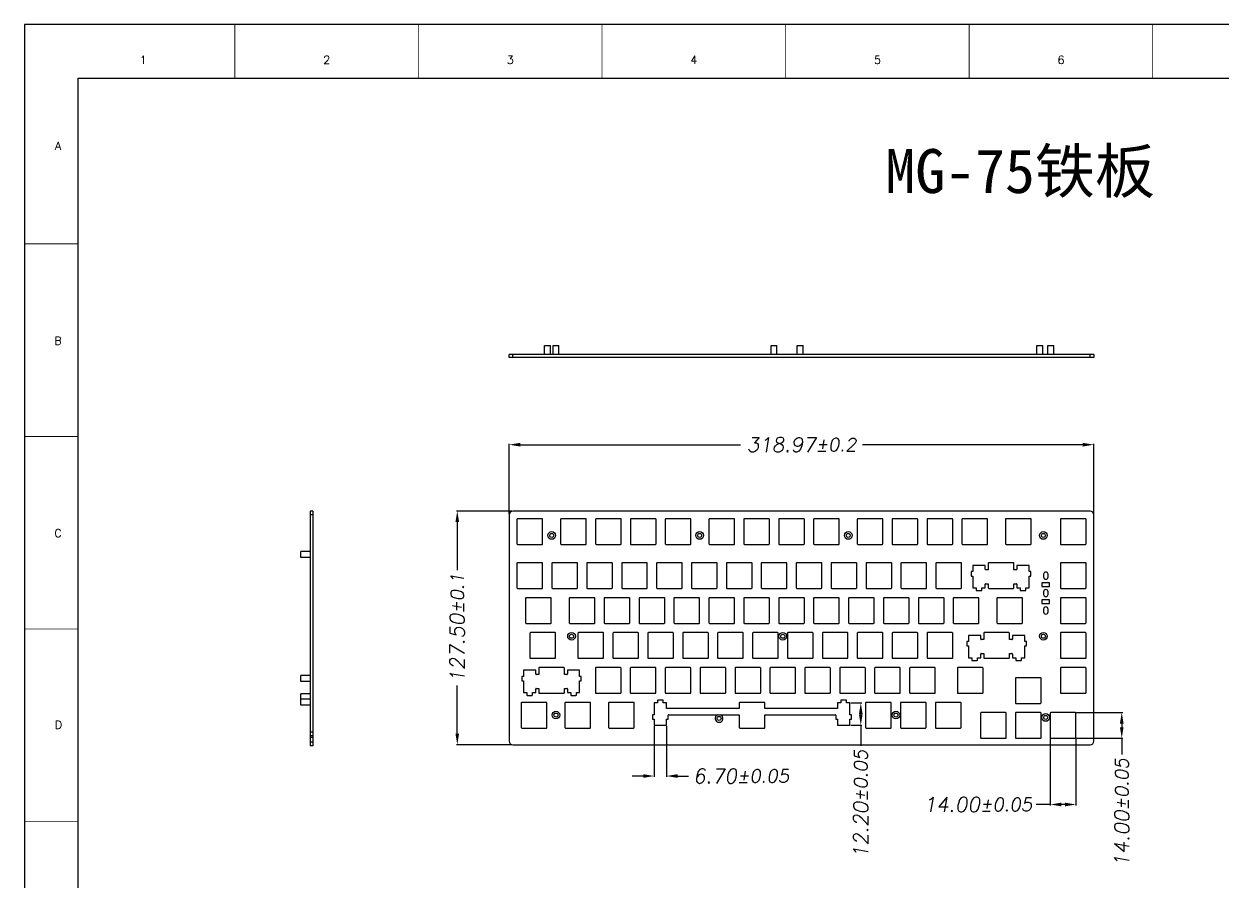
# Model space of a CAD drawing. Header units: millimetres. Extents: x 57 to 1289, y 41 to 911.
# Drawn here: x 57 to 712, y 442 to 911 of the extents above; entities that cross this region are included whole.
import ezdxf
from ezdxf.enums import TextEntityAlignment as Align

# ---------------------------------------------------------------- set-up
doc = ezdxf.new("R2010")
doc.units = ezdxf.units.MM
doc.header["$LTSCALE"] = 30.734
doc.header["$PDMODE"] = 3
doc.header["$PDSIZE"] = 8
doc.layers.get('0').update_dxf_attribs({"linetype": 'CONTINUOUS'})
doc.layers.get('Defpoints').update_dxf_attribs({"linetype": 'CONTINUOUS'})
for name, color, linetype in [('02', 1, 'CONTINUOUS'), ('02___PRT_ALL_AXES', 7, 'CONTINUOUS'), ('图层2', 5, 'CONTINUOUS')]:
    doc.layers.add(name, color=color, linetype=linetype)
doc.styles.add('POSITION', font='romanc.shx', dxfattribs={"height": 3})
doc.styles.get("Standard").update_dxf_attribs({"font": 'romans.shx', "oblique": 10})
doc.styles.add('样式 1', font='')
doc.styles.get('样式 1').set_extended_font_data('NSimSun')
doc.dimstyles.get("Standard").update_dxf_attribs({"dimtxt": 3.5, "dimasz": 3.5, "dimexe": 0.18, "dimexo": 0.0625, "dimgap": 0.09, "dimtad": 1, "dimdsep": 46, "dimtxsty": 'Standard', "dimcen": 0.09, "dimadec": 0, "dimazin": 0, "dimtol": 1, "dimtp": 0.01, "dimtm": 0.01, "dimtfac": 1, "dimtofl": 0, "dimtmove": 0, "dimatfit": 3, "dimfxl": 1, "dimtolj": 1, "dimarcsym": 0})

# ---------------------------------------------------------------- blocks, each defined once
blk = doc.blocks.new('10')
for p, q in [((-290.48, 882.14), (-290.48, 288.14)), ((550.52, 882.14), (-290.48, 882.14)), ((550.52, 882.14), (-290.48, 882.14)), ((-270.48, 308.14), (-270.48, 862.14)), ((-270.48, 862.14), (530.52, 862.14))]:
    blk.add_line(p, q)
at = {"const_width": 0.3}
for points in [[(-212.08, 862.14), (-212.08, 882.14)], [(-143.68, 862.14), (-143.68, 882.14)], [(-75.28, 862.14), (-75.28, 882.14)], [(-6.88, 862.14), (-6.88, 882.14)], [(61.52, 862.14), (61.52, 882.14)], [(129.92, 862.14), (129.92, 882.14)], [(-270.48, 800.39), (-290.48, 800.39)], [(-270.48, 728.64), (-290.48, 728.64)], [(-270.48, 656.89), (-290.48, 656.89)], [(-290.48, 585.14), (-270.48, 585.14)]]:
    blk.add_lwpolyline(points, dxfattribs=at)
at = {"style": 'POSITION'}
for s, p in [('1', (-246.27, 868.92)), ('2', (-177.85, 868.92)), ('3', (-109.45, 868.92)), ('4', (-41.05, 868.92)), ('5', (27.35, 868.92)), ('6', (95.75, 868.92)), ('A', (-277.93, 836.94)), ('B', (-277.93, 764.31)), ('C', (-277.93, 692.62)), ('D', (-277.79, 621.24))]:
    blk.add_text(s, height=3, dxfattribs=at).set_placement(p, align=Align.MIDDLE_CENTER)
blk = doc.blocks.new('*D4')
at = {"layer": 'Defpoints', "color": 0, "transparency": 16777216}
for p in [(640.52, 681.5), (321.55, 643.27), (640.52, 643.27)]:
    blk.add_point(p, dxfattribs=at)
at = {"layer": '图层2', "color": 0, "lineweight": -2, "transparency": 16777216}
for p, q in [((321.55, 643.77), (321.55, 682)), ((327.55, 681.5), (447.71, 681.5)), ((634.52, 681.5), (514.37, 681.5)), ((640.52, 643.77), (640.52, 682))]:
    blk.add_line(p, q, dxfattribs=at)
at = {"layer": '图层2', "color": 0, "transparency": 16777216}
for points in [[(327.55, 682.5), (327.55, 680.5), (321.55, 681.5)], [(634.52, 682.5), (634.52, 680.5), (640.52, 681.5)]]:
    blk.add_solid(points, dxfattribs=at)
at = {"layer": '图层2', "color": 0, "transparency": 16777216, "insert": (481.04, 681.5), "char_height": 8, "attachment_point": 5}
blk.add_mtext('\\A1;318.97{\\H7.200000;±0.2}', dxfattribs=at)
blk = doc.blocks.new('*D5')
at = {"layer": 'Defpoints', "color": 0, "transparency": 16777216}
for p in [(323.55, 645.27), (293.2, 517.77), (323.55, 517.77)]:
    blk.add_point(p, dxfattribs=at)
at = {"layer": '图层2', "color": 0, "lineweight": -2, "transparency": 16777216}
for p, q in [((323.05, 645.27), (292.7, 645.27)), ((293.2, 639.27), (293.2, 612.97)), ((293.2, 523.77), (293.2, 550.07)), ((323.05, 517.77), (292.7, 517.77))]:
    blk.add_line(p, q, dxfattribs=at)
at = {"layer": '图层2', "color": 0, "transparency": 16777216}
for points in [[(292.2, 639.27), (294.2, 639.27), (293.2, 645.27)], [(292.2, 523.77), (294.2, 523.77), (293.2, 517.77)]]:
    blk.add_solid(points, dxfattribs=at)
at = {"layer": '图层2', "color": 0, "transparency": 16777216, "insert": (293.2, 581.52), "char_height": 8, "attachment_point": 5, "rotation": 90}
blk.add_mtext('\\A1;127.50{\\H7.200000;±0.1}', dxfattribs=at)
blk = doc.blocks.new('*D7')
at = {"layer": 'Defpoints', "color": 0, "transparency": 16777216}
for p in [(400.7, 528.38), (407.4, 528.38), (407.4, 500.72)]:
    blk.add_point(p, dxfattribs=at)
at = {"layer": '图层2', "color": 0, "lineweight": -2, "transparency": 16777216}
for p, q in [((400.7, 527.88), (400.7, 500.22)), ((407.4, 527.88), (407.4, 500.22)), ((394.7, 500.72), (388.7, 500.72)), ((413.4, 500.72), (419.4, 500.72))]:
    blk.add_line(p, q, dxfattribs=at)
at = {"layer": '图层2', "color": 0, "transparency": 16777216}
for points in [[(394.7, 501.72), (394.7, 499.72), (400.7, 500.72)], [(413.4, 501.72), (413.4, 499.72), (407.4, 500.72)]]:
    blk.add_solid(points, dxfattribs=at)
at = {"layer": '图层2', "color": 0, "transparency": 16777216, "insert": (448.07, 500.72), "char_height": 8, "attachment_point": 5}
blk.add_mtext('\\A1;6.70{\\H7.200000;±0.05}', dxfattribs=at)
blk = doc.blocks.new('*D8')
at = {"layer": 'Defpoints', "color": 0, "transparency": 16777216}
for p in [(507.4, 540.58), (507.4, 528.38), (513.37, 528.38)]:
    blk.add_point(p, dxfattribs=at)
at = {"layer": '图层2', "color": 0, "lineweight": -2, "transparency": 16777216}
for p, q in [((507.9, 540.58), (513.87, 540.58)), ((513.37, 534.58), (513.37, 534.38)), ((507.9, 528.38), (513.87, 528.38)), ((513.37, 528.38), (513.37, 517.16))]:
    blk.add_line(p, q, dxfattribs=at)
at = {"layer": '图层2', "color": 0, "transparency": 16777216}
for points in [[(512.37, 534.58), (514.37, 534.58), (513.37, 540.58)], [(512.37, 534.38), (514.37, 534.38), (513.37, 528.38)]]:
    blk.add_solid(points, dxfattribs=at)
at = {"layer": '图层2', "color": 0, "transparency": 16777216, "insert": (513.37, 485.41), "char_height": 8, "attachment_point": 5, "rotation": 90}
blk.add_mtext('\\A1;12.20{\\H7.200000;±0.05}', dxfattribs=at)
blk = doc.blocks.new('*D9')
at = {"layer": 'Defpoints', "color": 0, "transparency": 16777216}
for p in [(616.81, 521.56), (630.81, 521.56), (630.81, 485.18)]:
    blk.add_point(p, dxfattribs=at)
at = {"layer": '图层2', "color": 0, "lineweight": -2, "transparency": 16777216}
for p, q in [((616.81, 521.06), (616.81, 484.68)), ((630.81, 521.06), (630.81, 484.68)), ((616.81, 485.18), (609.01, 485.18)), ((624.81, 485.18), (622.81, 485.18))]:
    blk.add_line(p, q, dxfattribs=at)
at = {"layer": '图层2', "color": 0, "transparency": 16777216}
for points in [[(622.81, 486.18), (622.81, 484.18), (616.81, 485.18)], [(624.81, 486.18), (624.81, 484.18), (630.81, 485.18)]]:
    blk.add_solid(points, dxfattribs=at)
at = {"layer": '图层2', "color": 0, "transparency": 16777216, "insert": (577.26, 485.18), "char_height": 8, "attachment_point": 5}
blk.add_mtext('\\A1;14.00{\\H7.200000;±0.05}', dxfattribs=at)
blk = doc.blocks.new('*D10')
at = {"layer": 'Defpoints', "color": 0, "transparency": 16777216}
for p in [(630.56, 535.31), (630.56, 521.31), (655.79, 521.31)]:
    blk.add_point(p, dxfattribs=at)
at = {"layer": '图层2', "color": 0, "lineweight": -2, "transparency": 16777216}
for p, q in [((631.06, 535.31), (656.29, 535.31)), ((655.79, 529.31), (655.79, 527.31)), ((631.06, 521.31), (656.29, 521.31)), ((655.79, 521.31), (655.79, 512.5))]:
    blk.add_line(p, q, dxfattribs=at)
at = {"layer": '图层2', "color": 0, "transparency": 16777216}
for points in [[(654.79, 529.31), (656.79, 529.31), (655.79, 535.31)], [(654.79, 527.31), (656.79, 527.31), (655.79, 521.31)]]:
    blk.add_solid(points, dxfattribs=at)
at = {"layer": '图层2', "color": 0, "transparency": 16777216, "insert": (655.79, 480.75), "char_height": 8, "attachment_point": 5, "rotation": 90}
blk.add_mtext('\\A1;14.00{\\H7.200000;±0.05}', dxfattribs=at)

msp = doc.modelspace()

# ---------------------------------------------------------------- linework, layer by layer
at = {"color": 7, "linetype": 'Continuous'}
for p, q in [((321.555, 729.121), (321.555, 730.621)), ((640.523, 730.621), (321.555, 730.621)), ((640.523, 729.121), (321.555, 729.121)), ((323.555, 729.121), (323.555, 730.621)), ((638.523, 729.121), (638.523, 730.621)), ((640.523, 730.621), (640.523, 729.121)), ((212.846, 645.267), (212.846, 517.107)), ((214.346, 645.267), (212.846, 645.267)), ((214.346, 643.267), (212.846, 643.267)), ((214.346, 645.267), (214.346, 517.107)), ((321.555, 643.267), (321.555, 519.767)), ((638.523, 645.267), (323.555, 645.267)), ((640.523, 519.767), (640.523, 643.267)), ((325.755, 640.767), (325.755, 627.367)), ((339.455, 641.067), (326.055, 641.067)), ((339.755, 627.367), (339.755, 640.767)), ((349.58, 640.767), (349.58, 627.367)), ((363.28, 641.067), (349.88, 641.067)), ((363.58, 627.367), (363.58, 640.767)), ((368.63, 640.767), (368.63, 627.367)), ((382.33, 641.067), (368.93, 641.067)), ((382.63, 627.367), (382.63, 640.767)), ((387.68, 640.767), (387.68, 627.367)), ((401.38, 641.067), (387.98, 641.067)), ((401.68, 627.367), (401.68, 640.767)), ((406.73, 640.767), (406.73, 627.367)), ((420.43, 641.067), (407.03, 641.067)), ((420.73, 627.367), (420.73, 640.767)), ((430.505, 640.767), (430.505, 627.367)), ((444.205, 641.067), (430.805, 641.067)), ((444.505, 627.367), (444.505, 640.767)), ((449.555, 640.767), (449.555, 627.367)), ((463.255, 641.067), (449.855, 641.067)), ((463.555, 627.367), (463.555, 640.767)), ((468.605, 640.767), (468.605, 627.367)), ((482.305, 641.067), (468.905, 641.067)), ((482.605, 627.367), (482.605, 640.767)), ((487.655, 640.767), (487.655, 627.367)), ((501.355, 641.067), (487.955, 641.067)), ((501.655, 627.367), (501.655, 640.767)), ((511.43, 640.767), (511.43, 627.367)), ((525.13, 641.067), (511.73, 641.067)), ((525.43, 627.367), (525.43, 640.767)), ((530.48, 640.767), (530.48, 627.367)), ((544.18, 641.067), (530.78, 641.067)), ((544.48, 627.367), (544.48, 640.767)), ((549.53, 640.767), (549.53, 627.367)), ((563.23, 641.067), (549.83, 641.067)), ((563.53, 627.367), (563.53, 640.767)), ((568.58, 640.767), (568.58, 627.367)), ((582.28, 641.067), (568.88, 641.067)), ((582.58, 627.367), (582.58, 640.767)), ((592.355, 640.767), (592.355, 627.367)), ((606.055, 641.067), (592.655, 641.067)), ((606.355, 627.367), (606.355, 640.767)), ((622.323, 640.767), (622.323, 627.367)), ((636.023, 641.067), (622.623, 641.067)), ((636.323, 627.367), (636.323, 640.767)), ((326.055, 627.067), (339.455, 627.067)), ((349.88, 627.067), (363.28, 627.067)), ((368.93, 627.067), (382.33, 627.067)), ((387.98, 627.067), (401.38, 627.067)), ((407.03, 627.067), (420.43, 627.067)), ((430.805, 627.067), (444.205, 627.067)), ((449.855, 627.067), (463.255, 627.067)), ((468.905, 627.067), (482.305, 627.067)), ((487.955, 627.067), (501.355, 627.067)), ((511.73, 627.067), (525.13, 627.067)), ((530.78, 627.067), (544.18, 627.067)), ((549.83, 627.067), (563.23, 627.067)), ((568.88, 627.067), (582.28, 627.067)), ((592.655, 627.067), (606.055, 627.067)), ((622.623, 627.067), (636.023, 627.067)), ((325.755, 616.767), (325.755, 603.367)), ((339.455, 617.067), (326.055, 617.067)), ((339.755, 603.367), (339.755, 616.767)), ((344.805, 616.767), (344.805, 603.367)), ((358.505, 617.067), (345.105, 617.067)), ((358.805, 603.367), (358.805, 616.767)), ((363.855, 616.767), (363.855, 603.367)), ((377.555, 617.067), (364.155, 617.067)), ((377.855, 603.367), (377.855, 616.767)), ((382.905, 616.767), (382.905, 603.367)), ((396.605, 617.067), (383.205, 617.067)), ((396.905, 603.367), (396.905, 616.767)), ((401.955, 616.767), (401.955, 603.367)), ((415.655, 617.067), (402.255, 617.067)), ((415.955, 603.367), (415.955, 616.767)), ((421.005, 616.767), (421.005, 603.367)), ((434.705, 617.067), (421.305, 617.067)), ((435.005, 603.367), (435.005, 616.767)), ((440.055, 616.767), (440.055, 603.367)), ((453.755, 617.067), (440.355, 617.067)), ((454.055, 603.367), (454.055, 616.767)), ((459.105, 616.767), (459.105, 603.367)), ((472.805, 617.067), (459.405, 617.067)), ((473.105, 603.367), (473.105, 616.767)), ((478.155, 616.767), (478.155, 603.367)), ((491.855, 617.067), (478.455, 617.067)), ((492.155, 603.367), (492.155, 616.767)), ((497.205, 616.767), (497.205, 603.367)), ((510.905, 617.067), (497.505, 617.067)), ((511.205, 603.367), (511.205, 616.767)), ((516.255, 616.767), (516.255, 603.367)), ((529.955, 617.067), (516.555, 617.067)), ((530.255, 603.367), (530.255, 616.767)), ((535.305, 616.767), (535.305, 603.367)), ((549.005, 617.067), (535.605, 617.067)), ((549.305, 603.367), (549.305, 616.767)), ((554.355, 616.767), (554.355, 603.367)), ((568.055, 617.067), (554.655, 617.067)), ((568.355, 603.367), (568.355, 616.767)), ((581.265, 615.557), (574.565, 615.557)), ((574.565, 615.557), (574.565, 612.237)), ((581.265, 613.547), (581.265, 615.557)), ((582.915, 616.767), (582.915, 613.247)), ((596.615, 617.067), (583.215, 617.067)), ((596.915, 613.247), (596.915, 616.767)), ((605.265, 615.557), (598.565, 615.557)), ((598.565, 615.557), (598.565, 613.547)), ((605.265, 612.237), (605.265, 615.557)), ((622.323, 616.767), (622.323, 603.367)), ((636.023, 617.067), (622.623, 617.067)), ((636.323, 603.367), (636.323, 616.767)), ((574.565, 612.237), (573.665, 612.237)), ((573.665, 612.237), (573.665, 609.817)), ((573.665, 609.817), (574.565, 609.817)), ((574.565, 609.817), (574.565, 603.357)), ((582.915, 613.247), (581.565, 613.247)), ((598.265, 613.247), (596.915, 613.247)), ((606.165, 612.237), (605.265, 612.237)), ((605.265, 609.817), (606.165, 609.817)), ((605.265, 603.357), (605.265, 609.817)), ((606.165, 609.817), (606.165, 612.237)), ((613.089, 610.767), (613.089, 609.367)), ((615.589, 609.367), (615.589, 610.767)), ((326.055, 603.067), (339.455, 603.067)), ((345.105, 603.067), (358.505, 603.067)), ((364.155, 603.067), (377.555, 603.067)), ((383.205, 603.067), (396.605, 603.067)), ((402.255, 603.067), (415.655, 603.067)), ((421.305, 603.067), (434.705, 603.067)), ((440.355, 603.067), (453.755, 603.067)), ((459.405, 603.067), (472.805, 603.067)), ((478.455, 603.067), (491.855, 603.067)), ((497.505, 603.067), (510.905, 603.067)), ((516.555, 603.067), (529.955, 603.067)), ((535.605, 603.067), (549.005, 603.067)), ((554.655, 603.067), (568.055, 603.067)), ((574.565, 603.357), (576.365, 603.357)), ((576.365, 603.357), (576.365, 602.057)), ((579.465, 603.357), (581.265, 603.357)), ((579.465, 602.057), (579.465, 603.357)), ((581.265, 603.357), (581.265, 605.367)), ((581.565, 605.667), (582.915, 605.667)), ((582.915, 605.667), (582.915, 603.367)), ((583.215, 603.067), (596.615, 603.067)), ((596.915, 605.667), (598.265, 605.667)), ((596.915, 603.367), (596.915, 605.667)), ((598.565, 605.367), (598.565, 603.357)), ((598.565, 603.357), (600.365, 603.357)), ((600.365, 603.357), (600.365, 602.057)), ((603.465, 603.357), (605.265, 603.357)), ((603.465, 602.057), (603.465, 603.357)), ((616.439, 606.197), (612.239, 606.197)), ((612.239, 606.197), (612.239, 604.197)), ((612.239, 604.197), (616.439, 604.197)), ((616.439, 604.197), (616.439, 606.197)), ((622.623, 603.067), (636.023, 603.067)), ((330.505, 597.717), (330.505, 584.317)), ((344.205, 598.017), (330.805, 598.017)), ((344.505, 584.317), (344.505, 597.717)), ((354.305, 597.717), (354.305, 584.317)), ((368.005, 598.017), (354.605, 598.017)), ((368.305, 584.317), (368.305, 597.717)), ((373.355, 597.717), (373.355, 584.317)), ((387.055, 598.017), (373.655, 598.017)), ((387.355, 584.317), (387.355, 597.717)), ((392.405, 597.717), (392.405, 584.317)), ((406.105, 598.017), (392.705, 598.017)), ((406.405, 584.317), (406.405, 597.717)), ((411.455, 597.717), (411.455, 584.317)), ((425.155, 598.017), (411.755, 598.017)), ((425.455, 584.317), (425.455, 597.717)), ((430.505, 597.717), (430.505, 584.317)), ((444.205, 598.017), (430.805, 598.017)), ((444.505, 584.317), (444.505, 597.717)), ((449.555, 597.717), (449.555, 584.317)), ((463.255, 598.017), (449.855, 598.017)), ((463.555, 584.317), (463.555, 597.717)), ((468.605, 597.717), (468.605, 584.317)), ((482.305, 598.017), (468.905, 598.017)), ((482.605, 584.317), (482.605, 597.717)), ((487.655, 597.717), (487.655, 584.317)), ((501.355, 598.017), (487.955, 598.017)), ((501.655, 584.317), (501.655, 597.717)), ((506.705, 597.717), (506.705, 584.317)), ((520.405, 598.017), (507.005, 598.017)), ((520.705, 584.317), (520.705, 597.717)), ((525.755, 597.717), (525.755, 584.317)), ((539.455, 598.017), (526.055, 598.017)), ((539.755, 584.317), (539.755, 597.717)), ((544.805, 597.717), (544.805, 584.317)), ((558.505, 598.017), (545.105, 598.017)), ((558.805, 584.317), (558.805, 597.717)), ((563.855, 597.717), (563.855, 584.317)), ((577.555, 598.017), (564.155, 598.017)), ((576.565, 601.857), (579.265, 601.857)), ((577.855, 584.317), (577.855, 597.717)), ((587.655, 597.717), (587.655, 584.317)), ((601.355, 598.017), (587.955, 598.017)), ((600.565, 601.857), (603.265, 601.857)), ((601.655, 584.317), (601.655, 597.717)), ((616.439, 596.797), (612.239, 596.797)), ((612.239, 596.797), (612.239, 594.797)), ((613.089, 601.237), (613.089, 599.837)), ((615.589, 599.837), (615.589, 601.237)), ((616.439, 594.797), (616.439, 596.797)), ((622.323, 597.717), (622.323, 584.317)), ((636.023, 598.017), (622.623, 598.017)), ((636.323, 584.317), (636.323, 597.717)), ((612.239, 594.797), (616.439, 594.797)), ((613.089, 591.707), (613.089, 590.307)), ((615.589, 590.307), (615.589, 591.707)), ((330.805, 584.017), (344.205, 584.017)), ((354.605, 584.017), (368.005, 584.017)), ((373.655, 584.017), (387.055, 584.017)), ((392.705, 584.017), (406.105, 584.017)), ((411.755, 584.017), (425.155, 584.017)), ((430.805, 584.017), (444.205, 584.017)), ((449.855, 584.017), (463.255, 584.017)), ((468.905, 584.017), (482.305, 584.017)), ((487.955, 584.017), (501.355, 584.017)), ((507.005, 584.017), (520.405, 584.017)), ((526.055, 584.017), (539.455, 584.017)), ((545.105, 584.017), (558.505, 584.017)), ((564.155, 584.017), (577.555, 584.017)), ((587.955, 584.017), (601.355, 584.017)), ((622.623, 584.017), (636.023, 584.017)), ((332.88, 578.667), (332.88, 565.267)), ((346.58, 578.967), (333.18, 578.967)), ((346.88, 565.267), (346.88, 578.667)), ((359.055, 578.667), (359.055, 565.267)), ((372.755, 578.967), (359.355, 578.967)), ((373.055, 565.267), (373.055, 578.667)), ((378.105, 578.667), (378.105, 565.267)), ((391.805, 578.967), (378.405, 578.967)), ((392.105, 565.267), (392.105, 578.667)), ((397.155, 578.667), (397.155, 565.267)), ((410.855, 578.967), (397.455, 578.967)), ((411.155, 565.267), (411.155, 578.667)), ((416.205, 578.667), (416.205, 565.267)), ((429.905, 578.967), (416.505, 578.967)), ((430.205, 565.267), (430.205, 578.667)), ((435.255, 578.667), (435.255, 565.267)), ((448.955, 578.967), (435.555, 578.967)), ((449.255, 565.267), (449.255, 578.667)), ((454.305, 578.667), (454.305, 565.267)), ((468.005, 578.967), (454.605, 578.967)), ((468.305, 565.267), (468.305, 578.667)), ((473.355, 578.667), (473.355, 565.267)), ((487.055, 578.967), (473.655, 578.967)), ((487.355, 565.267), (487.355, 578.667)), ((492.405, 578.667), (492.405, 565.267)), ((506.105, 578.967), (492.705, 578.967)), ((506.405, 565.267), (506.405, 578.667)), ((511.455, 578.667), (511.455, 565.267)), ((525.155, 578.967), (511.755, 578.967)), ((525.455, 565.267), (525.455, 578.667)), ((530.505, 578.667), (530.505, 565.267)), ((544.205, 578.967), (530.805, 578.967)), ((544.505, 565.267), (544.505, 578.667)), ((549.555, 578.667), (549.555, 565.267)), ((563.255, 578.967), (549.855, 578.967)), ((563.555, 565.267), (563.555, 578.667)), ((578.83, 577.457), (572.13, 577.457)), ((572.13, 577.457), (572.13, 574.137)), ((578.83, 575.447), (578.83, 577.457)), ((580.48, 578.667), (580.48, 575.147)), ((594.18, 578.967), (580.78, 578.967)), ((594.48, 575.147), (594.48, 578.667)), ((602.83, 577.457), (596.13, 577.457)), ((596.13, 577.457), (596.13, 575.447)), ((602.83, 574.137), (602.83, 577.457)), ((622.323, 578.667), (622.323, 565.267)), ((636.023, 578.967), (622.623, 578.967)), ((636.323, 565.267), (636.323, 578.667)), ((572.13, 574.137), (571.23, 574.137)), ((571.23, 574.137), (571.23, 571.717)), ((571.23, 571.717), (572.13, 571.717)), ((572.13, 571.717), (572.13, 565.257)), ((580.48, 575.147), (579.13, 575.147)), ((595.83, 575.147), (594.48, 575.147)), ((603.73, 574.137), (602.83, 574.137)), ((602.83, 571.717), (603.73, 571.717)), ((602.83, 565.257), (602.83, 571.717)), ((603.73, 571.717), (603.73, 574.137)), ((333.18, 564.967), (346.58, 564.967)), ((359.355, 564.967), (372.755, 564.967)), ((378.405, 564.967), (391.805, 564.967)), ((397.455, 564.967), (410.855, 564.967)), ((416.505, 564.967), (429.905, 564.967)), ((435.555, 564.967), (448.955, 564.967)), ((454.605, 564.967), (468.005, 564.967)), ((473.655, 564.967), (487.055, 564.967)), ((492.705, 564.967), (506.105, 564.967)), ((511.755, 564.967), (525.155, 564.967)), ((530.805, 564.967), (544.205, 564.967)), ((549.855, 564.967), (563.255, 564.967)), ((572.13, 565.257), (573.93, 565.257)), ((573.93, 565.257), (573.93, 563.957)), ((574.13, 563.757), (576.83, 563.757)), ((577.03, 565.257), (578.83, 565.257)), ((577.03, 563.957), (577.03, 565.257)), ((578.83, 565.257), (578.83, 567.267)), ((579.13, 567.567), (580.48, 567.567)), ((580.48, 567.567), (580.48, 565.267)), ((580.78, 564.967), (594.18, 564.967)), ((594.48, 567.567), (595.83, 567.567)), ((594.48, 565.267), (594.48, 567.567)), ((596.13, 567.267), (596.13, 565.257)), ((596.13, 565.257), (597.93, 565.257)), ((597.93, 565.257), (597.93, 563.957)), ((598.13, 563.757), (600.83, 563.757)), ((601.03, 565.257), (602.83, 565.257)), ((601.03, 563.957), (601.03, 565.257)), ((622.623, 564.967), (636.023, 564.967)), ((329.28, 558.407), (329.28, 555.087)), ((335.98, 558.407), (329.28, 558.407)), ((335.98, 556.397), (335.98, 558.407)), ((337.63, 559.617), (337.63, 556.097)), ((351.33, 559.917), (337.93, 559.917)), ((351.63, 556.097), (351.63, 559.617)), ((353.28, 558.407), (353.28, 556.397)), ((359.98, 558.407), (353.28, 558.407)), ((359.98, 555.087), (359.98, 558.407)), ((368.555, 559.617), (368.555, 546.217)), ((382.255, 559.917), (368.855, 559.917)), ((382.555, 546.217), (382.555, 559.617)), ((387.605, 559.617), (387.605, 546.217)), ((401.305, 559.917), (387.905, 559.917)), ((401.605, 546.217), (401.605, 559.617)), ((406.655, 559.617), (406.655, 546.217)), ((420.355, 559.917), (406.955, 559.917)), ((420.655, 546.217), (420.655, 559.617)), ((425.705, 559.617), (425.705, 546.217)), ((439.405, 559.917), (426.005, 559.917)), ((439.705, 546.217), (439.705, 559.617)), ((444.755, 559.617), (444.755, 546.217)), ((458.455, 559.917), (445.055, 559.917)), ((458.755, 546.217), (458.755, 559.617)), ((463.805, 559.617), (463.805, 546.217)), ((477.505, 559.917), (464.105, 559.917)), ((477.805, 546.217), (477.805, 559.617)), ((482.855, 559.617), (482.855, 546.217)), ((496.555, 559.917), (483.155, 559.917)), ((496.855, 546.217), (496.855, 559.617)), ((501.905, 559.617), (501.905, 546.217)), ((515.605, 559.917), (502.205, 559.917)), ((515.905, 546.217), (515.905, 559.617)), ((520.955, 559.617), (520.955, 546.217)), ((534.655, 559.917), (521.255, 559.917)), ((534.955, 546.217), (534.955, 559.617)), ((540.005, 559.617), (540.005, 546.217)), ((553.705, 559.917), (540.305, 559.917)), ((554.005, 546.217), (554.005, 559.617)), ((566.105, 559.617), (566.105, 546.217)), ((579.805, 559.917), (566.405, 559.917)), ((580.105, 546.217), (580.105, 559.617)), ((622.323, 559.617), (622.323, 546.217)), ((636.023, 559.917), (622.623, 559.917)), ((636.323, 546.217), (636.323, 559.617)), ((328.38, 555.087), (328.38, 552.667)), ((329.28, 555.087), (328.38, 555.087)), ((328.38, 552.667), (329.28, 552.667)), ((329.28, 552.667), (329.28, 546.207)), ((337.63, 556.097), (336.28, 556.097)), ((352.98, 556.097), (351.63, 556.097)), ((360.88, 555.087), (359.98, 555.087)), ((359.98, 546.207), (359.98, 552.667)), ((359.98, 552.667), (360.88, 552.667)), ((360.88, 552.667), (360.88, 555.087)), ((597.764, 554.057), (597.764, 540.657)), ((611.464, 554.357), (598.064, 554.357)), ((611.764, 540.657), (611.764, 554.057)), ((329.28, 546.207), (331.08, 546.207)), ((331.08, 546.207), (331.08, 544.907)), ((331.28, 544.707), (333.98, 544.707)), ((334.18, 544.907), (334.18, 546.207)), ((334.18, 546.207), (335.98, 546.207)), ((335.98, 546.207), (335.98, 548.217)), ((336.28, 548.517), (337.63, 548.517)), ((337.63, 548.517), (337.63, 546.217)), ((337.93, 545.917), (351.33, 545.917)), ((351.63, 546.217), (351.63, 548.517)), ((351.63, 548.517), (352.98, 548.517)), ((353.28, 548.217), (353.28, 546.207)), ((353.28, 546.207), (355.08, 546.207)), ((355.08, 546.207), (355.08, 544.907)), ((355.28, 544.707), (357.98, 544.707)), ((358.18, 544.907), (358.18, 546.207)), ((358.18, 546.207), (359.98, 546.207)), ((368.855, 545.917), (382.255, 545.917)), ((387.905, 545.917), (401.305, 545.917)), ((406.955, 545.917), (420.355, 545.917)), ((426.005, 545.917), (439.405, 545.917)), ((445.055, 545.917), (458.455, 545.917)), ((464.105, 545.917), (477.505, 545.917)), ((483.155, 545.917), (496.555, 545.917)), ((502.205, 545.917), (515.605, 545.917)), ((521.255, 545.917), (534.655, 545.917)), ((540.305, 545.917), (553.705, 545.917)), ((566.405, 545.917), (579.805, 545.917)), ((622.623, 545.917), (636.023, 545.917)), ((328.13, 540.567), (328.13, 527.167)), ((341.83, 540.867), (328.43, 540.867)), ((342.13, 527.167), (342.13, 540.567)), ((351.93, 540.567), (351.93, 527.167)), ((365.63, 540.867), (352.23, 540.867)), ((365.93, 527.167), (365.93, 540.567)), ((375.73, 540.567), (375.73, 527.167)), ((389.43, 540.867), (376.03, 540.867)), ((389.73, 527.167), (389.73, 540.567)), ((400.705, 540.577), (400.705, 534.117)), ((402.505, 540.577), (400.705, 540.577)), ((402.505, 541.877), (402.505, 540.577)), ((405.405, 542.077), (402.705, 542.077)), ((405.605, 540.577), (405.605, 541.877)), ((407.405, 540.577), (405.605, 540.577)), ((407.405, 537.617), (407.405, 540.577)), ((447.055, 537.617), (407.405, 537.617)), ((447.055, 540.567), (447.055, 537.617)), ((460.755, 540.867), (447.355, 540.867)), ((461.055, 537.617), (461.055, 540.567)), ((500.705, 537.617), (461.055, 537.617)), ((502.505, 540.577), (500.705, 540.577)), ((500.705, 540.577), (500.705, 537.617)), ((502.505, 541.877), (502.505, 540.577)), ((505.405, 542.077), (502.705, 542.077)), ((505.605, 540.577), (505.605, 541.877)), ((507.405, 540.577), (505.605, 540.577)), ((507.405, 534.117), (507.405, 540.577)), ((516.005, 540.567), (516.005, 527.167)), ((529.705, 540.867), (516.305, 540.867)), ((530.005, 527.167), (530.005, 540.567)), ((535.055, 540.567), (535.055, 527.167)), ((548.755, 540.867), (535.355, 540.867)), ((549.055, 527.167), (549.055, 540.567)), ((554.105, 540.567), (554.105, 527.167)), ((567.805, 540.867), (554.405, 540.867)), ((568.105, 527.167), (568.105, 540.567)), ((598.064, 540.357), (611.464, 540.357)), ((399.805, 534.117), (399.805, 531.697)), ((400.705, 534.117), (399.805, 534.117)), ((399.805, 531.697), (400.705, 531.697)), ((400.705, 531.697), (400.705, 528.377)), ((407.405, 528.377), (407.405, 531.697)), ((407.405, 531.697), (408.255, 531.697)), ((408.255, 531.697), (408.255, 533.817)), ((408.555, 534.117), (447.055, 534.117)), ((447.055, 534.117), (447.055, 527.167)), ((461.055, 534.117), (499.555, 534.117)), ((461.055, 527.167), (461.055, 534.117)), ((499.855, 533.817), (499.855, 531.697)), ((499.855, 531.697), (500.705, 531.697)), ((500.705, 531.697), (500.705, 528.377)), ((508.305, 534.117), (507.405, 534.117)), ((507.405, 531.697), (508.305, 531.697)), ((507.405, 528.377), (507.405, 531.697)), ((508.305, 531.697), (508.305, 534.117)), ((578.714, 535.007), (578.714, 521.607)), ((592.414, 535.307), (579.014, 535.307)), ((592.714, 521.607), (592.714, 535.007)), ((597.764, 535.007), (597.764, 521.607)), ((611.464, 535.307), (598.064, 535.307)), ((611.764, 521.607), (611.764, 535.007)), ((616.814, 535.007), (616.814, 521.607)), ((630.514, 535.307), (617.114, 535.307)), ((630.814, 521.607), (630.814, 535.007)), ((214.346, 524.667), (212.846, 524.667)), ((328.43, 526.867), (341.83, 526.867)), ((352.23, 526.867), (365.63, 526.867)), ((376.03, 526.867), (389.43, 526.867)), ((400.705, 528.377), (407.405, 528.377)), ((447.355, 526.867), (460.755, 526.867)), ((500.705, 528.377), (507.405, 528.377)), ((516.305, 526.867), (529.705, 526.867)), ((535.355, 526.867), (548.755, 526.867)), ((554.405, 526.867), (567.805, 526.867)), ((214.346, 522.667), (212.846, 522.667)), ((214.346, 521.667), (212.846, 521.667)), ((214.346, 519.107), (212.846, 519.107)), ((323.555, 517.767), (638.523, 517.767)), ((579.014, 521.307), (592.414, 521.307)), ((598.064, 521.307), (611.464, 521.307)), ((617.114, 521.307), (630.514, 521.307)), ((214.346, 517.107), (212.846, 517.107))]:
    msp.add_line(p, q, dxfattribs=at)
for centre, radius in [((344.739, 631.967), 2.1), ((344.739, 631.967), 1.1), ((425.439, 631.967), 2.1), ((425.439, 631.967), 1.1), ((506.539, 631.967), 2.1), ((506.539, 631.967), 1.1), ((613.039, 631.967), 2.1), ((613.039, 631.967), 1.1), ((355.539, 576.967), 2.1), ((355.539, 576.967), 1.1), ((470.839, 576.967), 2.1), ((470.839, 576.967), 1.1), ((613.039, 576.967), 2.1), ((613.039, 576.967), 1.1), ((347.039, 533.967), 2.1), ((347.039, 533.967), 1.1), ((436.039, 532.167), 1.1), ((532.539, 533.967), 2.1), ((532.539, 533.967), 1.1), ((614.289, 532.667), 2.1), ((614.289, 532.667), 1.1)]:
    msp.add_circle(centre, radius, dxfattribs=at)
for centre, radius, start, end in [((323.555, 643.267), 2, 90, 180), ((638.523, 643.267), 2, 0, 90), ((326.055, 640.767), 0.3, 90, 180), ((339.455, 640.767), 0.3, 0, 90), ((349.88, 640.767), 0.3, 90, 180), ((363.28, 640.767), 0.3, 0, 90), ((368.93, 640.767), 0.3, 90, 180), ((382.33, 640.767), 0.3, 0, 90), ((387.98, 640.767), 0.3, 90, 180), ((401.38, 640.767), 0.3, 0, 90), ((407.03, 640.767), 0.3, 90, 180), ((420.43, 640.767), 0.3, 0, 90), ((430.805, 640.767), 0.3, 90, 180), ((444.205, 640.767), 0.3, 0, 90), ((449.855, 640.767), 0.3, 90, 180), ((463.255, 640.767), 0.3, 0, 90), ((468.905, 640.767), 0.3, 90, 180), ((482.305, 640.767), 0.3, 0, 90), ((487.955, 640.767), 0.3, 90, 180), ((501.355, 640.767), 0.3, 0, 90), ((511.73, 640.767), 0.3, 90, 180), ((525.13, 640.767), 0.3, 0, 90), ((530.78, 640.767), 0.3, 90, 180), ((544.18, 640.767), 0.3, 0, 90), ((549.83, 640.767), 0.3, 90, 180), ((563.23, 640.767), 0.3, 0, 90), ((568.88, 640.767), 0.3, 90, 180), ((582.28, 640.767), 0.3, 0, 90), ((592.655, 640.767), 0.3, 90, 180), ((606.055, 640.767), 0.3, 0, 90), ((622.623, 640.767), 0.3, 90, 180), ((636.023, 640.767), 0.3, 0, 90), ((326.055, 627.367), 0.3, 180, 270), ((339.455, 627.367), 0.3, 270, 0), ((349.88, 627.367), 0.3, 180, 270), ((363.28, 627.367), 0.3, 270, 0), ((368.93, 627.367), 0.3, 180, 270), ((382.33, 627.367), 0.3, 270, 0), ((387.98, 627.367), 0.3, 180, 270), ((401.38, 627.367), 0.3, 270, 0), ((407.03, 627.367), 0.3, 180, 270), ((420.43, 627.367), 0.3, 270, 0), ((430.805, 627.367), 0.3, 180, 270), ((444.205, 627.367), 0.3, 270, 0), ((449.855, 627.367), 0.3, 180, 270), ((463.255, 627.367), 0.3, 270, 0), ((468.905, 627.367), 0.3, 180, 270), ((482.305, 627.367), 0.3, 270, 0), ((487.955, 627.367), 0.3, 180, 270), ((501.355, 627.367), 0.3, 270, 0), ((511.73, 627.367), 0.3, 180, 270), ((525.13, 627.367), 0.3, 270, 0), ((530.78, 627.367), 0.3, 180, 270), ((544.18, 627.367), 0.3, 270, 0), ((549.83, 627.367), 0.3, 180, 270), ((563.23, 627.367), 0.3, 270, 0), ((568.88, 627.367), 0.3, 180, 270), ((582.28, 627.367), 0.3, 270, 0), ((592.655, 627.367), 0.3, 180, 270), ((606.055, 627.367), 0.3, 270, 0), ((622.623, 627.367), 0.3, 180, 270), ((636.023, 627.367), 0.3, 270, 0), ((326.055, 616.767), 0.3, 90, 180), ((339.455, 616.767), 0.3, 0, 90), ((345.105, 616.767), 0.3, 90, 180), ((358.505, 616.767), 0.3, 0, 90), ((364.155, 616.767), 0.3, 90, 180), ((377.555, 616.767), 0.3, 0, 90), ((383.205, 616.767), 0.3, 90, 180), ((396.605, 616.767), 0.3, 0, 90), ((402.255, 616.767), 0.3, 90, 180), ((415.655, 616.767), 0.3, 0, 90), ((421.305, 616.767), 0.3, 90, 180), ((434.705, 616.767), 0.3, 0, 90), ((440.355, 616.767), 0.3, 90, 180), ((453.755, 616.767), 0.3, 0, 90), ((459.405, 616.767), 0.3, 90, 180), ((472.805, 616.767), 0.3, 0, 90), ((478.455, 616.767), 0.3, 90, 180), ((491.855, 616.767), 0.3, 0, 90), ((497.505, 616.767), 0.3, 90, 180), ((510.905, 616.767), 0.3, 0, 90), ((516.555, 616.767), 0.3, 90, 180), ((529.955, 616.767), 0.3, 0, 90), ((535.605, 616.767), 0.3, 90, 180), ((549.005, 616.767), 0.3, 0, 90), ((554.655, 616.767), 0.3, 90, 180), ((568.055, 616.767), 0.3, 0, 90), ((583.215, 616.767), 0.3, 90, 180), ((596.615, 616.767), 0.3, 0, 90), ((622.623, 616.767), 0.3, 90, 180), ((636.023, 616.767), 0.3, 0, 90), ((581.565, 613.547), 0.3, 180, 270), ((598.265, 613.547), 0.3, 270, 0), ((614.339, 610.767), 1.25, 0, 180), ((614.339, 609.367), 1.25, 180, 0), ((326.055, 603.367), 0.3, 180, 270), ((339.455, 603.367), 0.3, 270, 0), ((345.105, 603.367), 0.3, 180, 270), ((358.505, 603.367), 0.3, 270, 0), ((364.155, 603.367), 0.3, 180, 270), ((377.555, 603.367), 0.3, 270, 0), ((383.205, 603.367), 0.3, 180, 270), ((396.605, 603.367), 0.3, 270, 0), ((402.255, 603.367), 0.3, 180, 270), ((415.655, 603.367), 0.3, 270, 0), ((421.305, 603.367), 0.3, 180, 270), ((434.705, 603.367), 0.3, 270, 0), ((440.355, 603.367), 0.3, 180, 270), ((453.755, 603.367), 0.3, 270, 0), ((459.405, 603.367), 0.3, 180, 270), ((472.805, 603.367), 0.3, 270, 0), ((478.455, 603.367), 0.3, 180, 270), ((491.855, 603.367), 0.3, 270, 0), ((497.505, 603.367), 0.3, 180, 270), ((510.905, 603.367), 0.3, 270, 0), ((516.555, 603.367), 0.3, 180, 270), ((529.955, 603.367), 0.3, 270, 0), ((535.605, 603.367), 0.3, 180, 270), ((549.005, 603.367), 0.3, 270, 0), ((554.655, 603.367), 0.3, 180, 270), ((568.055, 603.367), 0.3, 270, 0), ((581.565, 605.367), 0.3, 90, 180), ((583.215, 603.367), 0.3, 180, 270), ((596.615, 603.367), 0.3, 270, 0), ((598.265, 605.367), 0.3, 0, 90), ((614.339, 601.237), 1.25, 0, 180), ((622.623, 603.367), 0.3, 180, 270), ((636.023, 603.367), 0.3, 270, 0), ((330.805, 597.717), 0.3, 90, 180), ((344.205, 597.717), 0.3, 0, 90), ((354.605, 597.717), 0.3, 90, 180), ((368.005, 597.717), 0.3, 0, 90), ((373.655, 597.717), 0.3, 90, 180), ((387.055, 597.717), 0.3, 0, 90), ((392.705, 597.717), 0.3, 90, 180), ((406.105, 597.717), 0.3, 0, 90), ((411.755, 597.717), 0.3, 90, 180), ((425.155, 597.717), 0.3, 0, 90), ((430.805, 597.717), 0.3, 90, 180), ((444.205, 597.717), 0.3, 0, 90), ((449.855, 597.717), 0.3, 90, 180), ((463.255, 597.717), 0.3, 0, 90), ((468.905, 597.717), 0.3, 90, 180), ((482.305, 597.717), 0.3, 0, 90), ((487.955, 597.717), 0.3, 90, 180), ((501.355, 597.717), 0.3, 0, 90), ((507.005, 597.717), 0.3, 90, 180), ((520.405, 597.717), 0.3, 0, 90), ((526.055, 597.717), 0.3, 90, 180), ((539.455, 597.717), 0.3, 0, 90), ((545.105, 597.717), 0.3, 90, 180), ((558.505, 597.717), 0.3, 0, 90), ((564.155, 597.717), 0.3, 90, 180), ((576.565, 602.057), 0.2, 180, 270), ((577.555, 597.717), 0.3, 0, 90), ((579.265, 602.057), 0.2, 270, 360), ((587.955, 597.717), 0.3, 90, 180), ((600.565, 602.057), 0.2, 180, 270), ((601.355, 597.717), 0.3, 0, 90), ((603.265, 602.057), 0.2, 270, 360), ((614.339, 599.837), 1.25, 180, 0), ((622.623, 597.717), 0.3, 90, 180), ((636.023, 597.717), 0.3, 0, 90), ((614.339, 591.707), 1.25, 0, 180), ((614.339, 590.307), 1.25, 180, 0), ((330.805, 584.317), 0.3, 180, 270), ((344.205, 584.317), 0.3, 270, 0), ((354.605, 584.317), 0.3, 180, 270), ((368.005, 584.317), 0.3, 270, 0), ((373.655, 584.317), 0.3, 180, 270), ((387.055, 584.317), 0.3, 270, 0), ((392.705, 584.317), 0.3, 180, 270), ((406.105, 584.317), 0.3, 270, 0), ((411.755, 584.317), 0.3, 180, 270), ((425.155, 584.317), 0.3, 270, 0), ((430.805, 584.317), 0.3, 180, 270), ((444.205, 584.317), 0.3, 270, 0), ((449.855, 584.317), 0.3, 180, 270), ((463.255, 584.317), 0.3, 270, 0), ((468.905, 584.317), 0.3, 180, 270), ((482.305, 584.317), 0.3, 270, 0), ((487.955, 584.317), 0.3, 180, 270), ((501.355, 584.317), 0.3, 270, 0), ((507.005, 584.317), 0.3, 180, 270), ((520.405, 584.317), 0.3, 270, 0), ((526.055, 584.317), 0.3, 180, 270), ((539.455, 584.317), 0.3, 270, 0), ((545.105, 584.317), 0.3, 180, 270), ((558.505, 584.317), 0.3, 270, 0), ((564.155, 584.317), 0.3, 180, 270), ((577.555, 584.317), 0.3, 270, 0), ((587.955, 584.317), 0.3, 180, 270), ((601.355, 584.317), 0.3, 270, 0), ((622.623, 584.317), 0.3, 180, 270), ((636.023, 584.317), 0.3, 270, 0), ((333.18, 578.667), 0.3, 90, 180), ((346.58, 578.667), 0.3, 0, 90), ((359.355, 578.667), 0.3, 90, 180), ((372.755, 578.667), 0.3, 0, 90), ((378.405, 578.667), 0.3, 90, 180), ((391.805, 578.667), 0.3, 0, 90), ((397.455, 578.667), 0.3, 90, 180), ((410.855, 578.667), 0.3, 0, 90), ((416.505, 578.667), 0.3, 90, 180), ((429.905, 578.667), 0.3, 0, 90), ((435.555, 578.667), 0.3, 90, 180), ((448.955, 578.667), 0.3, 0, 90), ((454.605, 578.667), 0.3, 90, 180), ((468.005, 578.667), 0.3, 0, 90), ((473.655, 578.667), 0.3, 90, 180), ((487.055, 578.667), 0.3, 0, 90), ((492.705, 578.667), 0.3, 90, 180), ((506.105, 578.667), 0.3, 0, 90), ((511.755, 578.667), 0.3, 90, 180), ((525.155, 578.667), 0.3, 0, 90), ((530.805, 578.667), 0.3, 90, 180), ((544.205, 578.667), 0.3, 0, 90), ((549.855, 578.667), 0.3, 90, 180), ((563.255, 578.667), 0.3, 0, 90), ((580.78, 578.667), 0.3, 90, 180), ((594.18, 578.667), 0.3, 0, 90), ((622.623, 578.667), 0.3, 90, 180), ((636.023, 578.667), 0.3, 0, 90), ((579.13, 575.447), 0.3, 180, 270), ((595.83, 575.447), 0.3, 270, 0), ((333.18, 565.267), 0.3, 180, 270), ((346.58, 565.267), 0.3, 270, 0), ((359.355, 565.267), 0.3, 180, 270), ((372.755, 565.267), 0.3, 270, 0), ((378.405, 565.267), 0.3, 180, 270), ((391.805, 565.267), 0.3, 270, 0), ((397.455, 565.267), 0.3, 180, 270), ((410.855, 565.267), 0.3, 270, 0), ((416.505, 565.267), 0.3, 180, 270), ((429.905, 565.267), 0.3, 270, 0), ((435.555, 565.267), 0.3, 180, 270), ((448.955, 565.267), 0.3, 270, 0), ((454.605, 565.267), 0.3, 180, 270), ((468.005, 565.267), 0.3, 270, 0), ((473.655, 565.267), 0.3, 180, 270), ((487.055, 565.267), 0.3, 270, 0), ((492.705, 565.267), 0.3, 180, 270), ((506.105, 565.267), 0.3, 270, 0), ((511.755, 565.267), 0.3, 180, 270), ((525.155, 565.267), 0.3, 270, 0), ((530.805, 565.267), 0.3, 180, 270), ((544.205, 565.267), 0.3, 270, 0), ((549.855, 565.267), 0.3, 180, 270), ((563.255, 565.267), 0.3, 270, 0), ((574.13, 563.957), 0.2, 180, 270), ((576.83, 563.957), 0.2, 270, 360), ((579.13, 567.267), 0.3, 90, 180), ((580.78, 565.267), 0.3, 180, 270), ((594.18, 565.267), 0.3, 270, 0), ((595.83, 567.267), 0.3, 0, 90), ((598.13, 563.957), 0.2, 180, 270), ((600.83, 563.957), 0.2, 270, 360), ((622.623, 565.267), 0.3, 180, 270), ((636.023, 565.267), 0.3, 270, 0), ((337.93, 559.617), 0.3, 90, 180), ((351.33, 559.617), 0.3, 0, 90), ((368.855, 559.617), 0.3, 90, 180), ((382.255, 559.617), 0.3, 0, 90), ((387.905, 559.617), 0.3, 90, 180), ((401.305, 559.617), 0.3, 0, 90), ((406.955, 559.617), 0.3, 90, 180), ((420.355, 559.617), 0.3, 0, 90), ((426.005, 559.617), 0.3, 90, 180), ((439.405, 559.617), 0.3, 0, 90), ((445.055, 559.617), 0.3, 90, 180), ((458.455, 559.617), 0.3, 0, 90), ((464.105, 559.617), 0.3, 90, 180), ((477.505, 559.617), 0.3, 0, 90), ((483.155, 559.617), 0.3, 90, 180), ((496.555, 559.617), 0.3, 0, 90), ((502.205, 559.617), 0.3, 90, 180), ((515.605, 559.617), 0.3, 0, 90), ((521.255, 559.617), 0.3, 90, 180), ((534.655, 559.617), 0.3, 0, 90), ((540.305, 559.617), 0.3, 90, 180), ((553.705, 559.617), 0.3, 0, 90), ((566.405, 559.617), 0.3, 90, 180), ((579.805, 559.617), 0.3, 0, 90), ((622.623, 559.617), 0.3, 90, 180), ((636.023, 559.617), 0.3, 0, 90), ((336.28, 556.397), 0.3, 180, 270), ((352.98, 556.397), 0.3, 270, 0), ((598.064, 554.057), 0.3, 90, 180), ((611.464, 554.057), 0.3, 0, 90), ((331.28, 544.907), 0.2, 180, 270), ((333.98, 544.907), 0.2, 270, 360), ((336.28, 548.217), 0.3, 90, 180), ((337.93, 546.217), 0.3, 180, 270), ((351.33, 546.217), 0.3, 270, 0), ((352.98, 548.217), 0.3, 0, 90), ((355.28, 544.907), 0.2, 180, 270), ((357.98, 544.907), 0.2, 270, 360), ((368.855, 546.217), 0.3, 180, 270), ((382.255, 546.217), 0.3, 270, 0), ((387.905, 546.217), 0.3, 180, 270), ((401.305, 546.217), 0.3, 270, 0), ((406.955, 546.217), 0.3, 180, 270), ((420.355, 546.217), 0.3, 270, 0), ((426.005, 546.217), 0.3, 180, 270), ((439.405, 546.217), 0.3, 270, 0), ((445.055, 546.217), 0.3, 180, 270), ((458.455, 546.217), 0.3, 270, 0), ((464.105, 546.217), 0.3, 180, 270), ((477.505, 546.217), 0.3, 270, 0), ((483.155, 546.217), 0.3, 180, 270), ((496.555, 546.217), 0.3, 270, 0), ((502.205, 546.217), 0.3, 180, 270), ((515.605, 546.217), 0.3, 270, 0), ((521.255, 546.217), 0.3, 180, 270), ((534.655, 546.217), 0.3, 270, 0), ((540.305, 546.217), 0.3, 180, 270), ((553.705, 546.217), 0.3, 270, 0), ((566.405, 546.217), 0.3, 180, 270), ((579.805, 546.217), 0.3, 270, 0), ((622.623, 546.217), 0.3, 180, 270), ((636.023, 546.217), 0.3, 270, 0), ((328.43, 540.567), 0.3, 90, 180), ((341.83, 540.567), 0.3, 0, 90), ((352.23, 540.567), 0.3, 90, 180), ((365.63, 540.567), 0.3, 0, 90), ((376.03, 540.567), 0.3, 90, 180), ((389.43, 540.567), 0.3, 0, 90), ((402.705, 541.877), 0.2, 90, 180), ((405.405, 541.877), 0.2, 0, 90), ((447.355, 540.567), 0.3, 90, 180), ((460.755, 540.567), 0.3, 0, 90), ((502.705, 541.877), 0.2, 90, 180), ((505.405, 541.877), 0.2, 0, 90), ((516.305, 540.567), 0.3, 90, 180), ((529.705, 540.567), 0.3, 0, 90), ((535.355, 540.567), 0.3, 90, 180), ((548.755, 540.567), 0.3, 0, 90), ((554.405, 540.567), 0.3, 90, 180), ((567.805, 540.567), 0.3, 0, 90), ((598.064, 540.657), 0.3, 180, 270), ((611.464, 540.657), 0.3, 270, 360), ((408.555, 533.817), 0.3, 90, 180.000002), ((436.039, 532.167), 2.1, 111.771496, 68.230551), ((499.555, 533.817), 0.3, 0, 90), ((579.014, 535.007), 0.3, 90, 180), ((592.414, 535.007), 0.3, 0, 90), ((598.064, 535.007), 0.3, 90, 180), ((611.464, 535.007), 0.3, 0, 90), ((617.114, 535.007), 0.3, 90, 180), ((630.514, 535.007), 0.3, 0, 90), ((328.43, 527.167), 0.3, 180, 270), ((341.83, 527.167), 0.3, 270, 0), ((352.23, 527.167), 0.3, 180, 270), ((365.63, 527.167), 0.3, 270, 0), ((376.03, 527.167), 0.3, 180, 270), ((389.43, 527.167), 0.3, 270, 0), ((447.355, 527.167), 0.3, 180, 270), ((460.755, 527.167), 0.3, 270, 0), ((516.305, 527.167), 0.3, 180, 270), ((529.705, 527.167), 0.3, 270, 0), ((535.355, 527.167), 0.3, 180, 270), ((548.755, 527.167), 0.3, 270, 0), ((554.405, 527.167), 0.3, 180, 270), ((567.805, 527.167), 0.3, 270, 0), ((323.555, 519.767), 2, 180, 270), ((579.014, 521.607), 0.3, 180, 270), ((592.414, 521.607), 0.3, 270, 0), ((598.064, 521.607), 0.3, 180, 270), ((611.464, 521.607), 0.3, 270, 360), ((617.114, 521.607), 0.3, 180, 270), ((630.514, 521.607), 0.3, 270, 0), ((638.523, 519.767), 2, 270, 0)]:
    msp.add_arc(centre, radius, start, end, dxfattribs=at)
at = {"layer": '02___PRT_ALL_AXES', "color": 7, "linetype": 'Continuous'}
for p, q in [((340.839, 730.621), (340.839, 735.621)), ((340.839, 735.621), (344.039, 735.621)), ((344.039, 730.621), (344.039, 735.621)), ((345.439, 730.621), (345.439, 735.621)), ((345.439, 735.621), (348.639, 735.621)), ((348.639, 730.621), (348.639, 735.621)), ((464.439, 730.621), (464.439, 735.621)), ((464.439, 735.621), (467.639, 735.621)), ((467.639, 730.621), (467.639, 735.621)), ((478.729, 730.621), (478.729, 735.621)), ((478.729, 735.621), (481.929, 735.621)), ((481.929, 730.621), (481.929, 735.621)), ((609.439, 735.621), (612.639, 735.621)), ((609.439, 730.621), (609.439, 735.621)), ((612.639, 730.621), (612.639, 735.621)), ((615.439, 735.621), (618.639, 735.621)), ((615.439, 730.621), (615.439, 735.621)), ((618.639, 730.621), (618.639, 735.621)), ((212.846, 623.167), (207.846, 623.167)), ((207.846, 619.968), (207.846, 623.165)), ((212.846, 619.967), (207.846, 619.967)), ((212.846, 555.567), (207.846, 555.567)), ((207.846, 552.368), (207.846, 555.565)), ((212.846, 552.367), (207.846, 552.367)), ((212.846, 545.567), (207.846, 545.567)), ((207.846, 542.716), (207.846, 545.565)), ((212.846, 542.567), (207.846, 542.567)), ((207.846, 539.368), (207.846, 542.565)), ((212.846, 539.367), (207.846, 539.367))]:
    msp.add_line(p, q, dxfattribs=at)

# ---------------------------------------------------------------- block references
at = {"xscale": 1.46458787158145, "yscale": 1.46458787158145, "zscale": 1.46458787158145}
msp.add_blockref('10', (482.42, -381.165), dxfattribs=at)

# ---------------------------------------------------------------- texts
at = {"layer": '02', "insert": (526.768, 842.778), "char_height": 24, "width": 273.13308, "attachment_point": 1, "style": '样式 1'}
msp.add_mtext('MG-75铁板', dxfattribs=at)

# ---------------------------------------------------------------- dimensions: what is measured, and where the dimension line sits
at = {"layer": '图层2'}
for base, p1, p2, override, picture, middle in [((640.523, 681.505), (321.555, 643.267), (640.523, 643.267), {"dimtxt": 8, "dimasz": 6, "dimexe": 0.5, "dimexo": 0.5, "dimtad": 0, "dimzin": 0, "dimcen": 0.05, "dimtp": 0.2, "dimtm": 0.2, "dimtfac": 0.9}, '*D4', (481.039, 681.505)), ((407.405, 500.717), (400.705, 528.377), (407.405, 528.377), {"dimtxt": 8, "dimasz": 6, "dimexe": 0.5, "dimexo": 0.5, "dimtad": 0, "dimzin": 0, "dimcen": 0.05, "dimtp": 0.05, "dimtm": 0.05, "dimtfac": 0.9, "dimtzin": 0}, '*D7', (448.066, 500.717))]:
    dim = msp.add_linear_dim(base=base, p1=p1, p2=p2, dimstyle='Standard', override=override, dxfattribs=at)
    dim.commit()
    dim.dimension.update_dxf_attribs({"geometry": picture, "text_midpoint": middle})
dim = msp.add_linear_dim(base=(293.2, 517.767), p1=(323.555, 645.267), p2=(323.555, 517.767), angle=90, dimstyle='Standard', override={"dimtxt": 8, "dimasz": 6, "dimexe": 0.5, "dimexo": 0.5, "dimtad": 0, "dimzin": 0, "dimcen": 0.05, "dimtp": 0.1, "dimtm": 0.1, "dimtfac": 0.9}, dxfattribs=at)
dim.commit()
dim.dimension.update_dxf_attribs({"geometry": '*D5', "text_midpoint": (293.2, 581.517)})
for base, p1, p2, picture, middle in [((513.372, 528.377), (507.405, 540.577), (507.405, 528.377), '*D8', (513.372, 485.406)), ((655.789, 521.307), (630.564, 535.307), (630.564, 521.307), '*D10', (655.789, 480.751))]:
    dim = msp.add_linear_dim(base=base, p1=p1, p2=p2, angle=90, dimstyle='Standard', override={"dimtxt": 8, "dimasz": 6, "dimexe": 0.5, "dimexo": 0.5, "dimtad": 0, "dimzin": 0, "dimcen": 0.05, "dimtp": 0.05, "dimtm": 0.05, "dimtfac": 0.9, "dimtzin": 0}, dxfattribs=at)
    dim.commit()
    dim.dimension.update_dxf_attribs({"geometry": picture, "text_midpoint": middle, "dimtype": 160})
dim = msp.add_linear_dim(base=(630.814, 485.182), p1=(616.814, 521.557), p2=(630.814, 521.557), dimstyle='Standard', override={"dimtxt": 8, "dimasz": 6, "dimexe": 0.5, "dimexo": 0.5, "dimgap": 0.09, "dimtad": 0, "dimzin": 0, "dimcen": 0.05, "dimtol": 1, "dimlim": 0, "dimtp": 0.05, "dimtm": 0.05, "dimtfac": 0.9, "dimtzin": 0}, dxfattribs=at)
dim.commit()
dim.dimension.update_dxf_attribs({"geometry": '*D9', "text_midpoint": (577.256, 485.182), "dimtype": 160})

doc.saveas('drawing.dxf')
